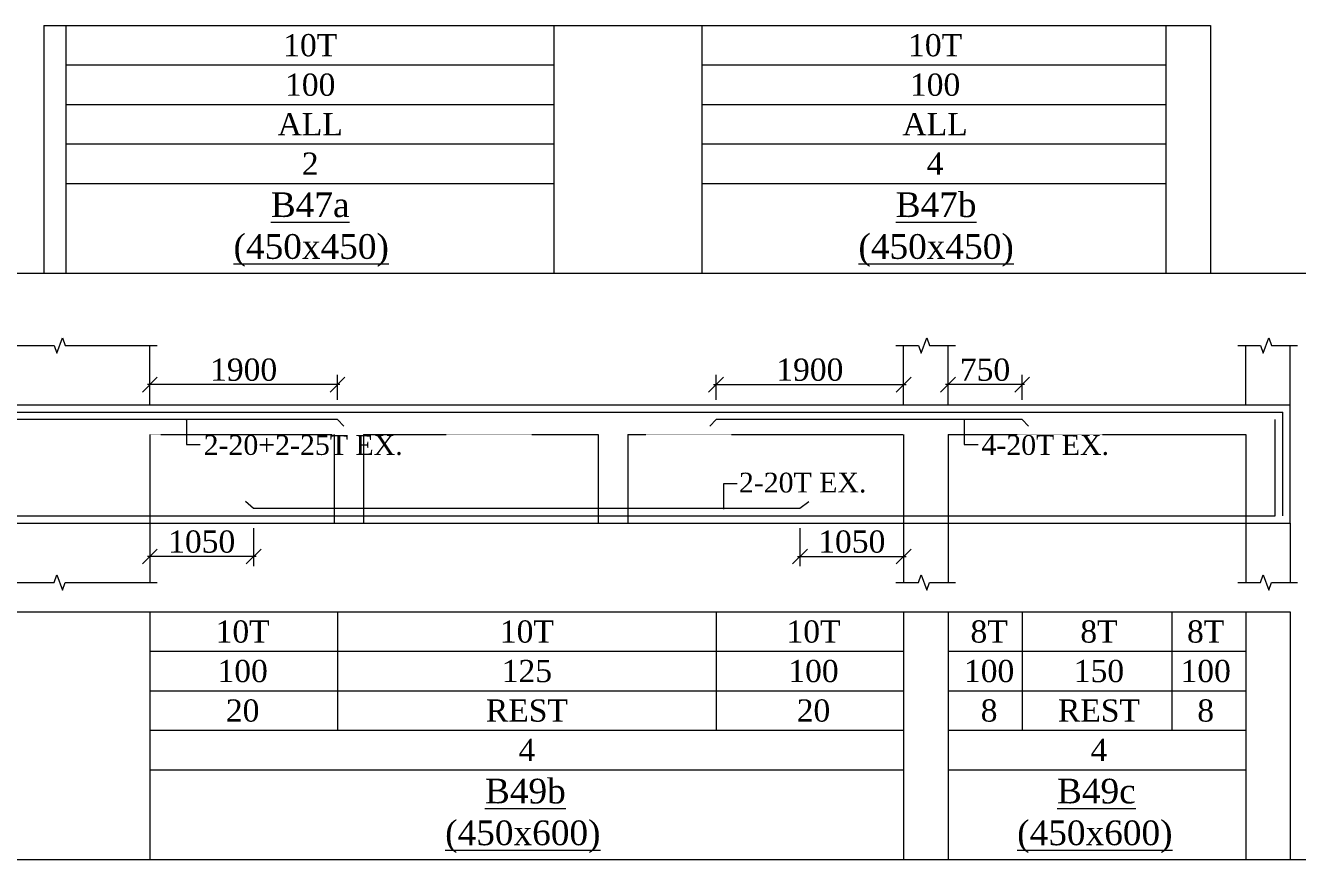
# Model space of a CAD drawing. Header units: millimetres. Extents: x 9781889 to 10654170, y -7832723 to -7608561.
# Drawn here: x 10152426 to 10165311, y -7780473 to -7772025 of the extents above; entities that cross this region are included whole.
import ezdxf
from ezdxf.enums import TextEntityAlignment as Align

# ---------------------------------------------------------------- set-up
doc = ezdxf.new("R2010")
doc.units = ezdxf.units.MM
doc.header["$LTSCALE"] = 10
doc.header["$PDMODE"] = 3
doc.linetypes.add('HIDDEN', pattern=[0.375, 0.25, -0.125])
for name, color, linetype, lineweight in [('S-CUT OUT LINE', 9, 'Continuous', 0), ('S-DIM L.S.', 7, 'Continuous', 0), ('S-L.S.SECTION', 5, 'Continuous', 0), ('S-L.S.SLAB LINE', 252, 'HIDDEN', 0), ('S-L.S.STEEL', 1, 'Continuous', 9), ('S-SECTION MARK', 7, 'Continuous', 0), ('S-SHEET', 251, 'Continuous', 0), ('S-TEXT', 7, 'Continuous', 0), ('S-TEXT L.S. BEAM NO.', 30, 'Continuous', 0), ('S-TEXT. L.S.', 7, 'Continuous', 0)]:
    doc.layers.add(name, color=color, linetype=linetype, lineweight=lineweight)
doc.styles.add('135', font='arial.ttf', dxfattribs={"width": 0.8, "height": 135})
doc.styles.get("Standard").update_dxf_attribs({"font": 'arial.ttf'})
doc.styles.add('TEXT', font='times.ttf')
doc.dimstyles.new('75', dxfattribs={"dimtxt": 135, "dimasz": 90, "dimexe": 0.1, "dimexo": 0.03, "dimgap": 0.09, "dimtad": 1, "dimdec": 0, "dimzin": 0, "dimdsep": 46, "dimtxsty": '135', "dimblk": 'ARCHTICK', "dimcen": 0.09, "dimclrd": 256, "dimclre": 256, "dimclrt": 256, "dimadec": 0, "dimazin": 0, "dimtfac": 1, "dimtdec": 0, "dimtofl": 0, "dimtmove": 1, "dimatfit": 3, "dimldrblk": 'DOTSMALL', "dimfxl": 1, "dimtolj": 1, "dimtzin": 0, "dimlwd": -1, "dimlwe": -1, "dimarcsym": 0})
doc.dimstyles.new('SETU_1', dxfattribs={"dimtxt": 200, "dimasz": 150, "dimexe": 100, "dimexo": 50, "dimgap": 35, "dimtad": 1, "dimdec": 0, "dimzin": 0, "dimdsep": 46, "dimtxsty": 'Standard', "dimblk": 'OBLIQUE', "dimcen": 150, "dimdle": 25, "dimclrd": 256, "dimclre": 7, "dimclrt": 256, "dimadec": 0, "dimazin": 0, "dimtfac": 1, "dimtdec": 0, "dimtofl": 0, "dimtmove": 1, "dimatfit": 3, "dimfxl": 1, "dimtolj": 1, "dimtzin": 0, "dimlwd": -1, "dimlwe": 5, "dimarcsym": 1})

# ---------------------------------------------------------------- blocks, each defined once
blk = doc.blocks.new('_Oblique')
at = {"color": 0, "linetype": 'ByBlock', "lineweight": -2}
blk.add_line((-0.5, -0.5), (0.5, 0.5), dxfattribs=at)
blk = doc.blocks.new('*D535')
at = {"layer": 'Defpoints', "color": 0, "transparency": 16777216}
for p in [(10153686, -7775663), (10153686, -7775867, 0), (10155586, -7775867, 0)]:
    blk.add_point(p, dxfattribs=at)
at = {"layer": 'S-DIM L.S.', "color": 7, "lineweight": 5, "transparency": 16777216}
for p, q in [((10153686, -7775817), (10153686, -7775563)), ((10155586, -7775817), (10155586, -7775563))]:
    blk.add_line(p, q, dxfattribs=at)
at = {"layer": 'S-DIM L.S.', "transparency": 16777216}
blk.add_line((10155611, -7775663), (10153661, -7775663), dxfattribs=at)
at = {"layer": 'S-DIM L.S.', "transparency": 16777216, "xscale": 150, "yscale": 150, "zscale": 150, "rotation": 180}
blk.add_blockref('_Oblique', (10153686, -7775663), dxfattribs=at)
at = {"layer": 'S-DIM L.S.', "transparency": 16777216, "xscale": 150, "yscale": 150, "zscale": 150}
blk.add_blockref('_Oblique', (10155586, -7775663), dxfattribs=at)
at = {"layer": 'S-DIM L.S.', "transparency": 16777216, "insert": (10154636, -7775513), "char_height": 225, "attachment_point": 5, "style": 'TEXT'}
blk.add_mtext('\\A1;1900', dxfattribs=at)
blk = doc.blocks.new('_ArchTick')
at = {"color": 0, "linetype": 'ByBlock', "const_width": 0.15}
blk.add_lwpolyline([(-0.5, -0.5), (0.5, 0.5)], dxfattribs=at)
blk = doc.blocks.new('*D536')
at = {"layer": 'Defpoints', "color": 0, "transparency": 16777216}
for p in [(10160271, -7777067, 0), (10161321, -7777067, 0), (10161321, -7777403)]:
    blk.add_point(p, dxfattribs=at)
at = {"layer": 'S-DIM L.S.', "color": 7, "lineweight": 5, "transparency": 16777216}
for p, q in [((10160271, -7777117), (10160271, -7777503)), ((10161321, -7777117), (10161321, -7777503))]:
    blk.add_line(p, q, dxfattribs=at)
at = {"layer": 'S-DIM L.S.', "transparency": 16777216}
blk.add_line((10160246, -7777403), (10161346, -7777403), dxfattribs=at)
at = {"layer": 'S-DIM L.S.', "transparency": 16777216, "xscale": 150, "yscale": 150, "zscale": 150, "rotation": 180}
blk.add_blockref('_Oblique', (10160271, -7777403), dxfattribs=at)
at = {"layer": 'S-DIM L.S.', "transparency": 16777216, "xscale": 150, "yscale": 150, "zscale": 150}
blk.add_blockref('_Oblique', (10161321, -7777403), dxfattribs=at)
at = {"layer": 'S-DIM L.S.', "transparency": 16777216, "insert": (10160796, -7777254), "char_height": 225, "attachment_point": 5, "style": 'TEXT'}
blk.add_mtext('\\A1;1050', dxfattribs=at)
blk = doc.blocks.new('*D537')
at = {"layer": 'Defpoints', "color": 0, "transparency": 16777216}
for p in [(10153686, -7777067, 0), (10154737, -7777067, 0), (10153686, -7777403)]:
    blk.add_point(p, dxfattribs=at)
at = {"layer": 'S-DIM L.S.', "color": 7, "lineweight": 5, "transparency": 16777216}
for p, q in [((10153686, -7777117), (10153686, -7777503)), ((10154737, -7777117), (10154737, -7777503))]:
    blk.add_line(p, q, dxfattribs=at)
at = {"layer": 'S-DIM L.S.', "transparency": 16777216}
blk.add_line((10154762, -7777403), (10153661, -7777403), dxfattribs=at)
at = {"layer": 'S-DIM L.S.', "transparency": 16777216, "xscale": 150, "yscale": 150, "zscale": 150, "rotation": 180}
blk.add_blockref('_Oblique', (10153686, -7777403), dxfattribs=at)
at = {"layer": 'S-DIM L.S.', "transparency": 16777216, "xscale": 150, "yscale": 150, "zscale": 150}
blk.add_blockref('_Oblique', (10154737, -7777403), dxfattribs=at)
at = {"layer": 'S-DIM L.S.', "transparency": 16777216, "insert": (10154211, -7777254), "char_height": 225, "attachment_point": 5, "style": 'TEXT'}
blk.add_mtext('\\A1;1050', dxfattribs=at)
blk = doc.blocks.new('*D538')
at = {"layer": 'Defpoints', "color": 0, "transparency": 16777216}
for p in [(10161321, -7775663), (10159421, -7775867, 0), (10161321, -7775867, 0)]:
    blk.add_point(p, dxfattribs=at)
at = {"layer": 'S-DIM L.S.', "color": 7, "lineweight": 5, "transparency": 16777216}
for p, q in [((10159421, -7775817), (10159421, -7775563)), ((10161321, -7775817), (10161321, -7775563))]:
    blk.add_line(p, q, dxfattribs=at)
at = {"layer": 'S-DIM L.S.', "transparency": 16777216}
blk.add_line((10159396, -7775663), (10161346, -7775663), dxfattribs=at)
at = {"layer": 'S-DIM L.S.', "transparency": 16777216, "xscale": 150, "yscale": 150, "zscale": 150, "rotation": 180}
blk.add_blockref('_Oblique', (10159421, -7775663), dxfattribs=at)
at = {"layer": 'S-DIM L.S.', "transparency": 16777216, "xscale": 150, "yscale": 150, "zscale": 150}
blk.add_blockref('_Oblique', (10161321, -7775663), dxfattribs=at)
at = {"layer": 'S-DIM L.S.', "transparency": 16777216, "insert": (10160371, -7775513), "char_height": 225, "attachment_point": 5, "style": 'TEXT'}
blk.add_mtext('\\A1;1900', dxfattribs=at)
blk = doc.blocks.new('*D539')
at = {"layer": 'Defpoints', "color": 0, "transparency": 16777216}
for p in [(10161771, -7775663), (10161771, -7775867, 0), (10162521, -7775867, 0)]:
    blk.add_point(p, dxfattribs=at)
at = {"layer": 'S-DIM L.S.', "color": 7, "lineweight": 5, "transparency": 16777216}
for p, q in [((10161771, -7775817), (10161771, -7775563)), ((10162521, -7775817), (10162521, -7775563))]:
    blk.add_line(p, q, dxfattribs=at)
at = {"layer": 'S-DIM L.S.', "transparency": 16777216}
blk.add_line((10162546, -7775663), (10161746, -7775663), dxfattribs=at)
at = {"layer": 'S-DIM L.S.', "transparency": 16777216, "xscale": 150, "yscale": 150, "zscale": 150, "rotation": 180}
blk.add_blockref('_Oblique', (10161771, -7775663), dxfattribs=at)
at = {"layer": 'S-DIM L.S.', "transparency": 16777216, "xscale": 150, "yscale": 150, "zscale": 150}
blk.add_blockref('_Oblique', (10162521, -7775663), dxfattribs=at)
at = {"layer": 'S-DIM L.S.', "transparency": 16777216, "insert": (10162146, -7775513), "char_height": 225, "attachment_point": 5, "style": 'TEXT'}
blk.add_mtext('\\A1;750', dxfattribs=at)

msp = doc.modelspace()

# ---------------------------------------------------------------- linework, layer by layer
at = {"layer": 'S-CUT OUT LINE', "color": 5, "elevation": 0}
for points in [[(10151808.1, -7775267), (10152717.2, -7775267), (10152745.2, -7775343.9), (10152801.1, -7775190.2), (10152829.1, -7775267), (10153761.4, -7775267)], [(10161243.1, -7775267), (10161471.7, -7775267), (10161499.7, -7775343.9), (10161555.6, -7775190.2), (10161583.6, -7775267), (10161846.4, -7775267)], [(10164708.1, -7775267), (10164936.7, -7775267), (10164964.7, -7775343.9), (10165020.6, -7775190.2), (10165048.6, -7775267), (10165311.4, -7775267)], [(10151808.1, -7777667), (10152717.2, -7777667), (10152745.2, -7777590.2), (10152801.1, -7777743.9), (10152829.1, -7777667), (10153761.4, -7777667)], [(10161243.1, -7777667), (10161471.7, -7777667), (10161499.7, -7777590.2), (10161555.6, -7777743.9), (10161583.6, -7777667), (10161846.4, -7777667)], [(10164708.1, -7777667), (10164936.7, -7777667), (10164964.7, -7777590.2), (10165020.6, -7777743.9), (10165048.6, -7777667), (10165311.4, -7777667)]]:
    msp.add_lwpolyline(points, dxfattribs=at)
at = {"layer": 'S-L.S.SECTION'}
for p, q in [((10153686.4, -7775867, 0), (10153686.4, -7775267, 0)), ((10161321.4, -7775867, 0), (10161321.4, -7775267, 0)), ((10161771.4, -7775867, 0), (10161771.4, -7775267, 0)), ((10164786.4, -7775867, 0), (10164786.4, -7775267, 0)), ((10165236.4, -7775867, 0), (10165236.4, -7775267, 0)), ((10146631.5, -7775867, 0), (10165236.3, -7775867, 0)), ((10165236.3, -7777067, 0), (10165236.3, -7775867, 0)), ((10146181.3, -7777067, 0), (10165236.3, -7777067, 0)), ((10153686.4, -7777067, 0), (10153686.4, -7777667, 0)), ((10161321.4, -7777067, 0), (10161321.4, -7777667, 0)), ((10161771.4, -7777067, 0), (10161771.4, -7777667, 0)), ((10164786.4, -7777067, 0), (10164786.4, -7777667, 0)), ((10165236.4, -7777067, 0), (10165236.4, -7777667, 0))]:
    msp.add_line(p, q, dxfattribs=at)
at = {"layer": 'S-L.S.SLAB LINE', "ltscale": 0.3}
for p, q in [((10153686.3, -7776167, 0), (10155551.3, -7776167, 0)), ((10153686.4, -7776167, 0), (10153686.4, -7777067, 0)), ((10155551.3, -7776167, 0), (10155551.3, -7777067, 0)), ((10155851.3, -7776167, 0), (10158226.3, -7776167, 0)), ((10155851.3, -7776167, 0), (10155851.3, -7777067, 0)), ((10158226.3, -7776167, 0), (10158226.3, -7777067, 0)), ((10158526.3, -7776167, 0), (10161321.3, -7776167, 0)), ((10158526.3, -7776167, 0), (10158526.3, -7777067, 0)), ((10161321.3, -7776167, 0), (10161321.3, -7777067, 0)), ((10161771.3, -7776167, 0), (10164786.3, -7776167, 0)), ((10161771.3, -7776167, 0), (10161771.3, -7777067, 0)), ((10164786.3, -7776167, 0), (10164786.3, -7777067, 0))]:
    msp.add_line(p, q, dxfattribs=at)
at = {"layer": 'S-L.S.STEEL'}
for p, q in [((10146331.3, -7775942, 0), (10165161.3, -7775942, 0)), ((10155586.5, -7776017, 0), (10155649.7, -7776083.9, 0)), ((10162521.4, -7776017, 0), (10162584.6, -7776083.9, 0)), ((10165086.3, -7776992, 0), (10165086.3, -7776017, 0)), ((10165161.3, -7776992, 0), (10165161.3, -7775942, 0)), ((10146256.3, -7776992, 0), (10165086.3, -7776992, 0))]:
    msp.add_line(p, q, dxfattribs=at)
at = {"layer": 'S-L.S.STEEL', "elevation": 0}
msp.add_lwpolyline([(10160360.7, -7776848.8), (10160271.2, -7776917), (10154736.5, -7776917), (10154654.5, -7776846.3)], dxfattribs=at)
at = {"layer": 'S-L.S.STEEL'}
for points in [[(10155586.5, -7776017, 0), (10150586.3, -7776017, 0), (10150548.2, -7776069, 0)], [(10162521.4, -7776017, 0), (10159421.4, -7776017, 0), (10159358.2, -7776083.9, 0)]]:
    msp.add_polyline3d(points, dxfattribs=at)
at = {"layer": 'S-SHEET'}
for p, q in [((10152610.6, -7772025.3), (10152610.6, -7774534.6)), ((10152610.6, -7772025.3), (10164428.7, -7772025.3, 0)), ((10152836.5, -7772025.3, 0), (10152836.5, -7774534.6, 0)), ((10157778.7, -7772025.3, 0), (10157778.7, -7774534.6, 0)), ((10159278.7, -7772025.3, 0), (10159278.7, -7774534.6, 0)), ((10163978.7, -7772025.3, 0), (10163978.7, -7774534.6, 0)), ((10164428.7, -7772025.3, 0), (10164428.7, -7774534.6, 0)), ((10152836.5, -7772425.3, 0), (10157778.7, -7772425.3, 0)), ((10159278.7, -7772425.3, 0), (10163978.7, -7772425.3, 0)), ((10152836.5, -7772825.3, 0), (10157778.7, -7772825.3, 0)), ((10159278.7, -7772825.3, 0), (10163978.7, -7772825.3, 0)), ((10152836.5, -7773225.3, 0), (10157778.7, -7773225.3, 0)), ((10159278.7, -7773225.3, 0), (10163978.7, -7773225.3, 0)), ((10152836.5, -7773625.3, 0), (10157778.7, -7773625.3, 0)), ((10159278.7, -7773625.3, 0), (10163978.7, -7773625.3, 0)), ((10144128.2, -7774534.6), (10195462.4, -7774534.6)), ((10152610.6, -7774534.6, 0), (10164428.7, -7774534.6, 0)), ((10146181.3, -7777963.5, 0), (10165236.3, -7777963.5, 0)), ((10153686.3, -7777963.5, 0), (10153686.3, -7780472.8, 0)), ((10155586.3, -7777963.5, 0), (10155586.3, -7779163.5, 0)), ((10159421.3, -7777963.5, 0), (10159421.3, -7779163.5, 0)), ((10161321.3, -7777963.5, 0), (10161321.3, -7780472.8, 0)), ((10161771.3, -7777963.5, 0), (10161771.3, -7780472.8, 0)), ((10162521.3, -7777963.5, 0), (10162521.3, -7779163.5, 0)), ((10164036.3, -7777963.5, 0), (10164036.3, -7779163.5, 0)), ((10164786.3, -7777963.5, 0), (10164786.3, -7780472.8, 0)), ((10165236.3, -7777963.5, 0), (10165236.3, -7780472.8, 0)), ((10153686.3, -7778363.5, 0), (10161321.3, -7778363.5, 0)), ((10161771.3, -7778363.5, 0), (10164786.3, -7778363.5, 0)), ((10153686.3, -7778763.5, 0), (10161321.3, -7778763.5, 0)), ((10161771.3, -7778763.5, 0), (10164786.3, -7778763.5, 0)), ((10153686.3, -7779163.5, 0), (10161321.3, -7779163.5, 0)), ((10161771.3, -7779163.5, 0), (10164786.3, -7779163.5, 0)), ((10153686.3, -7779563.5, 0), (10161321.3, -7779563.5, 0)), ((10161771.3, -7779563.5, 0), (10164786.3, -7779563.5, 0)), ((10144128.2, -7780472.8), (10195462.4, -7780472.8)), ((10146181.3, -7780472.8, 0), (10165236.3, -7780472.8, 0))]:
    msp.add_line(p, q, dxfattribs=at)

# ---------------------------------------------------------------- texts
at = {"layer": 'S-TEXT', "linetype": 'ByBlock', "style": 'TEXT'}
for s, p in [('10T', (10155310.3, -7772225.3, 0)), ('10T', (10161639.9, -7772225.3, 0)), ('100', (10155310.3, -7772625.3, 0)), ('100', (10161639.9, -7772625.3, 0)), ('ALL', (10155310.3, -7773025.3, 0)), ('ALL', (10161639.9, -7773025.3, 0)), ('2', (10155310.3, -7773425.3, 0)), ('4', (10161639.9, -7773425.3, 0)), ('10T', (10154625.9, -7778163.5, 0)), ('10T', (10157505.2, -7778163.5, 0)), ('10T', (10160408, -7778163.5, 0)), ('8T', (10162186.9, -7778163.5, 0)), ('8T', (10163299.7, -7778163.5, 0)), ('8T', (10164380.5, -7778163.5, 0)), ('100', (10154625.9, -7778563.5, 0)), ('125', (10157505.2, -7778563.5, 0)), ('100', (10160408, -7778563.5, 0)), ('100', (10162186.9, -7778563.5, 0)), ('150', (10163299.7, -7778563.5, 0)), ('100', (10164380.5, -7778563.5, 0)), ('20', (10154625.9, -7778963.5, 0)), ('REST', (10157505.2, -7778963.5, 0)), ('20', (10160408, -7778963.5, 0)), ('8', (10162186.9, -7778963.5, 0)), ('REST', (10163299.7, -7778963.5, 0)), ('8', (10164380.5, -7778963.5, 0)), ('4', (10157505.2, -7779363.5, 0)), ('4', (10163299.7, -7779363.5, 0))]:
    msp.add_text(s, height=225, dxfattribs=at).set_placement(p, align=Align.MIDDLE_CENTER)
at = {"layer": 'S-TEXT L.S. BEAM NO.', "color": 145, "linetype": 'ByBlock', "style": 'TEXT'}
for s, p in [('%%UB47b', (10161241, -7773966, 0)), ('%%UB47a', (10154911.4, -7773966, 0)), ('%%U(450x450)', (10154534, -7774389, 0)), ('%%U(450x450)', (10160863.6, -7774389, 0))]:
    msp.add_text(s, height=250, dxfattribs=at).set_placement(p)
at = {"layer": 'S-TEXT L.S. BEAM NO.', "color": 140, "linetype": 'ByBlock', "style": 'TEXT'}
for s, p in [('%%UB49b', (10157080.5, -7779904.2, 0)), ('%%UB49c', (10162875, -7779904.2, 0)), ('%%U(450x600)', (10156677.4, -7780327.2, 0)), ('%%U(450x600)', (10162471.9, -7780327.2, 0))]:
    msp.add_text(s, height=250, dxfattribs=at).set_placement(p)
at = {"layer": 'S-TEXT. L.S.', "style": 'TEXT'}
for s, p in [('2-20+2-25T EX.', (10154230.9, -7776374.6, 0)), ('4-20T EX.', (10162109.4, -7776374.6, 0)), ('2-20T EX.', (10159652.5, -7776755, 0))]:
    msp.add_text(s, height=200, dxfattribs=at).set_placement(p)

# ---------------------------------------------------------------- dimensions: what is measured, and where the dimension line sits
at = {"layer": 'S-DIM L.S.'}
for base, p1, p2, picture, middle in [((10153686.5, -7775663.2, 0), (10155586.5, -7775867, 0), (10153686.5, -7775867, 0), '*D535', (10154636.5, -7775513.5, 0)), ((10161771.4, -7775663.2, 0), (10162521.4, -7775867, 0), (10161771.4, -7775867, 0), '*D539', (10162146.4, -7775513.5, 0)), ((10153686.4, -7777403.1, 0), (10154736.5, -7777067, 0), (10153686.4, -7777067, 0), '*D537', (10154211.4, -7777253.7, 0))]:
    dim = msp.add_linear_dim(base=base, p1=p1, p2=p2, dimstyle='SETU_1', override={"dimtxt": 225, "dimtxsty": 'TEXT'}, dxfattribs=at)
    dim.commit()
    dim.dimension.update_dxf_attribs({"geometry": picture, "text_midpoint": middle})
for base, p1, p2, picture, middle in [((10161321.4, -7775663.2, 0), (10159421.4, -7775867, 0), (10161321.4, -7775867, 0), '*D538', (10160371.4, -7775513.5, 0)), ((10161321.3, -7777403.1, 0), (10160271.2, -7777067, 0), (10161321.3, -7777067, 0), '*D536', (10160796.3, -7777253.7, 0))]:
    dim = msp.add_linear_dim(base=base, p1=p1, p2=p2, angle=180, dimstyle='SETU_1', override={"dimtxt": 225, "dimtxsty": 'TEXT'}, dxfattribs=at)
    dim.commit()
    dim.dimension.update_dxf_attribs({"geometry": picture, "text_midpoint": middle})

# ---------------------------------------------------------------- leaders
at = {"layer": 'S-SECTION MARK'}
for points in [[(10154056.9, -7776017, 0), (10154056.9, -7776269.4, 0), (10154196.2, -7776269.4, 0)], [(10161935.4, -7776017, 0), (10161935.4, -7776269.4, 0), (10162074.7, -7776269.4, 0)], [(10159498.6, -7776917, 0), (10159498.6, -7776664.7, 0), (10159634, -7776664.7, 0)]]:
    msp.add_leader(points, dimstyle='75', override={"dimasz": 75}, dxfattribs=at)

doc.saveas('drawing.dxf')
